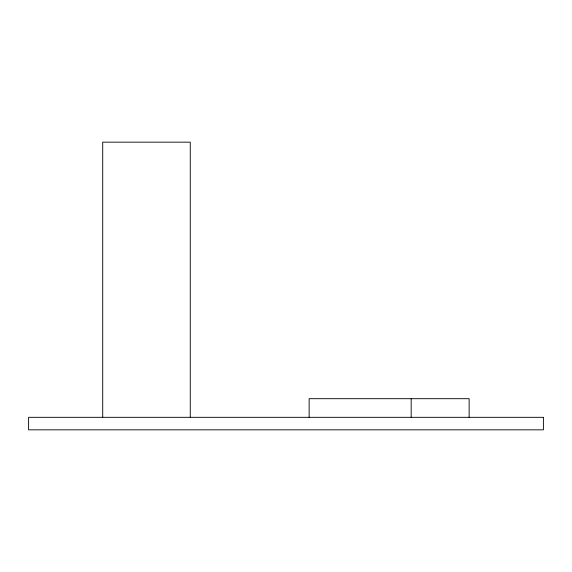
<?xml version="1.0" encoding="UTF-8"?>
<svg xmlns="http://www.w3.org/2000/svg" width="572" height="572" viewBox="0 0 572 572"><rect width="100%" height="100%" fill="white"/><g stroke="black" fill="none" stroke-linecap="round" stroke-linejoin="round"><path stroke-width="0.86" d="M469.133 417.324L469.133 398.691L309.137 398.691L309.137 417.324M411.175 398.691L411.175 417.324M190.262 417.324L190.262 142.163L102.71 142.163L102.71 417.324M543.4 417.324L28.6 417.324L28.6 429.837L543.4 429.837L543.4 417.324"/></g></svg>
